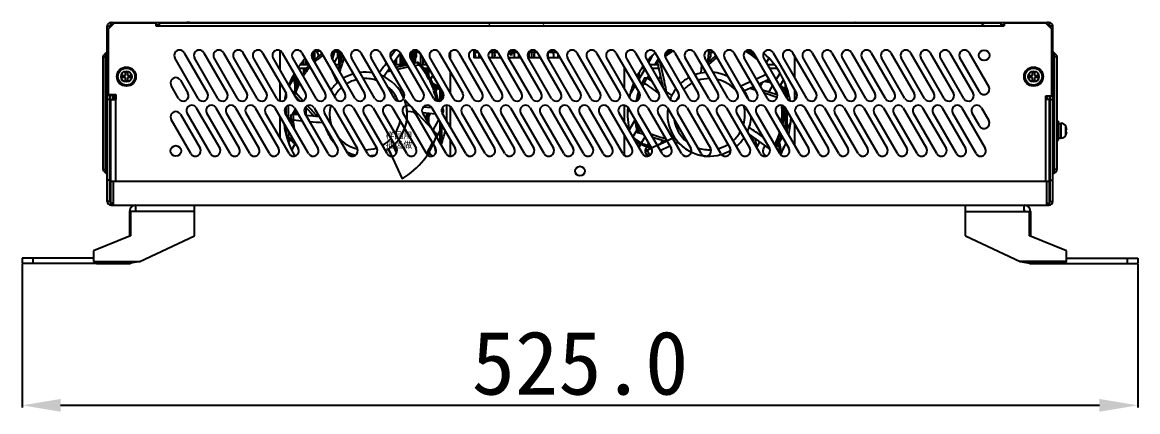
# Model space of a CAD drawing. Header units: millimetres. Extents: x 2423 to 7028, y 909 to 2460.
# Drawn here: x 5121 to 5646, y 1828 to 2011 of the extents above; entities that cross this region are included whole.
import ezdxf

# ---------------------------------------------------------------- set-up
doc = ezdxf.new("R2010")
doc.units = ezdxf.units.MM
doc.layers.add('DIM', color=2, linetype='Continuous')
doc.styles.get("Standard").update_dxf_attribs({"font": ''})
doc.styles.get('Standard').set_extended_font_data('SimSun')
doc.dimstyles.get("Standard").update_dxf_attribs({"dimscale": 6, "dimtxt": 5, "dimasz": 3, "dimexe": 0.18, "dimexo": 0.0625, "dimgap": 0.8, "dimtad": 1, "dimtoh": 1, "dimdec": 1, "dimzin": 0, "dimdsep": 46, "dimtxsty": 'Standard', "dimcen": 0.09, "dimclrd": 256, "dimclre": 256, "dimclrt": 256, "dimadec": 0, "dimazin": 2, "dimtfac": 1, "dimtdec": 1, "dimtofl": 0, "dimtmove": 0, "dimatfit": 3, "dimfxl": 0, "dimtolj": 1, "dimtzin": 0, "dimarcsym": 0})

# ---------------------------------------------------------------- blocks, each defined once
blk = doc.blocks.new('*D14')
at = {"layer": 'Defpoints', "color": 0}
for p in [(5121.39, 1897.59), (5646.39, 1897.59), (5646.39, 1830.83)]:
    blk.add_point(p, dxfattribs=at)
at = {"layer": 'DIM', "lineweight": -2}
for p, q in [((5121.39, 1897.21), (5121.39, 1829.75)), ((5646.39, 1897.21), (5646.39, 1829.75)), ((5139.39, 1830.83), (5628.39, 1830.83))]:
    blk.add_line(p, q, dxfattribs=at)
at = {"layer": 'DIM'}
for points in [[(5139.39, 1833.83), (5139.39, 1827.83), (5121.39, 1830.83)], [(5628.39, 1833.83), (5628.39, 1827.83), (5646.39, 1830.83)]]:
    blk.add_solid(points, dxfattribs=at)
at = {"layer": 'DIM', "insert": (5383.89, 1850.63), "char_height": 30, "attachment_point": 5}
blk.add_mtext('\\A1;525.0', dxfattribs=at)

msp = doc.modelspace()

# ---------------------------------------------------------------- hatches: boundary and pattern name
msp.add_hatch(color=256).paths.add_polyline_path([(5352.51, 1996.91), (5352.09, 1997.78), (5351.14, 1998), (5350.39, 1997.39), (5350.39, 1996.42), (5351.14, 1995.82), (5352.09, 1996.03)])

# ---------------------------------------------------------------- linework, layer by layer
for p, q in [((5164.79, 2010.89), (5161.79, 2007.89)), ((5163.09, 2011.09), (5163.09, 2009.89)), ((5163.09, 2011.09), (5604.69, 2011.09)), ((5164.79, 2010.89), (5184.29, 2010.89)), ((5180.39, 2010.89), (5180.39, 2011.09)), ((5183.39, 2010.89), (5183.39, 2011.09)), ((5184.29, 2010.89), (5184.29, 2009.49)), ((5185.79, 2010.89), (5185.79, 2009.49)), ((5185.79, 2010.89), (5581.99, 2010.89)), ((5195.39, 2010.89), (5195.39, 2011.09)), ((5198.39, 2010.89), (5198.39, 2011.09)), ((5200.39, 2011.09), (5200.39, 2010.89)), ((5228.64, 2010.89), (5228.64, 2011.09)), ((5310.14, 2010.89), (5310.14, 2011.09)), ((5340.39, 2011.09), (5341.39, 2010.09)), ((5341.39, 2011.09), (5341.39, 2010.89)), ((5343.39, 2011.09), (5343.39, 2010.89)), ((5364.39, 2011.09), (5364.39, 2010.89)), ((5366.39, 2011.09), (5366.39, 2010.89)), ((5367.39, 2011.09), (5366.39, 2010.09)), ((5424.89, 2010.89), (5424.89, 2011.09)), ((5431.92, 2011.09), (5431.92, 2010.89)), ((5439.87, 2011.09), (5439.87, 2010.89)), ((5478.39, 2010.89), (5478.39, 2011.09)), ((5512.42, 2011.09), (5512.42, 2010.89)), ((5520.37, 2011.09), (5520.37, 2010.89)), ((5546.39, 2010.89), (5546.39, 2011.09)), ((5561.97, 2011.09), (5561.97, 2010.89)), ((5568.71, 2011.01), (5568.5, 2010.89)), ((5572.39, 2011.09), (5574.39, 2009.09)), ((5572.89, 2011.09), (5572.89, 2010.89)), ((5578.39, 2010.89), (5578.39, 2011.09)), ((5581.39, 2010.89), (5581.39, 2011.09)), ((5581.99, 2010.89), (5581.99, 2009.49)), ((5583.49, 2010.89), (5602.99, 2010.89)), ((5583.49, 2010.89), (5583.49, 2009.49)), ((5584.39, 2010.89), (5584.39, 2011.09)), ((5587.39, 2010.89), (5587.39, 2011.09)), ((5605.99, 2007.89), (5602.99, 2010.89)), ((5604.69, 2011.09), (5604.69, 2009.89)), ((5161.39, 1926.79), (5161.39, 2009.39)), ((5161.39, 2009.39), (5162.59, 2009.39)), ((5161.79, 2007.89), (5161.79, 1977.19)), ((5162.59, 2008.69), (5162.59, 2009.39)), ((5163.09, 2009.89), (5163.79, 2009.89)), ((5184.29, 2009.89), (5185.79, 2009.89)), ((5184.29, 2009.49), (5583.49, 2009.49)), ((5581.99, 2009.89), (5583.49, 2009.89)), ((5603.99, 2009.89), (5604.69, 2009.89)), ((5606.39, 2009.39), (5605.19, 2009.39)), ((5605.19, 2009.39), (5605.19, 2008.69)), ((5605.99, 1976.49), (5605.99, 2007.89)), ((5606.39, 1926.79), (5606.39, 2009.39)), ((5159.69, 1995.68), (5160.89, 1996.89)), ((5159.69, 1941.09), (5159.69, 1995.68)), ((5160.89, 1939.89), (5160.89, 1996.89)), ((5160.89, 1996.89), (5161.39, 1996.89)), ((5161.79, 1996.39), (5161.39, 1996.39)), ((5197.55, 1996.84), (5208.55, 1977.8)), ((5206.79, 1996.84), (5217.79, 1977.8)), ((5216.03, 1996.84), (5227.03, 1977.8)), ((5225.27, 1996.84), (5236.27, 1977.8)), ((5234.51, 1996.84), (5245.51, 1977.8)), ((5242.79, 1988.5), (5242.79, 1997.74)), ((5243.75, 1996.84), (5254.75, 1977.8)), ((5252.99, 1996.84), (5263.99, 1977.8)), ((5257.94, 1996.88), (5257.94, 1994.34)), ((5258.94, 1997.78), (5258.94, 1993.43)), ((5262.09, 1997.01), (5262.09, 1996.02)), ((5262.23, 1996.84), (5273.23, 1977.8)), ((5266.85, 1995.16), (5267.21, 1994.37)), ((5267.24, 1996.95), (5267.24, 1996.31)), ((5270.18, 1989.07), (5272.19, 1995.59)), ((5270.39, 1997.8), (5270.39, 1991.09)), ((5271.39, 1996.93), (5271.39, 1992.99)), ((5271.47, 1996.84), (5282.47, 1977.8)), ((5280.71, 1996.84), (5291.71, 1977.8)), ((5289.95, 1996.84), (5300.95, 1977.8)), ((5297.06, 1998.08), (5294.71, 1994.76)), ((5299.33, 1996.6), (5296.16, 1992.09)), ((5299.19, 1996.84), (5310.19, 1977.8)), ((5299.29, 1996.55), (5299.29, 1991.09)), ((5308.02, 1996.91), (5304.16, 1996.91)), ((5304.74, 1997.55), (5304.74, 1993.23)), ((5305.74, 1997.99), (5305.74, 1991.89)), ((5306.49, 1992.06), (5306.49, 1998.05)), ((5308.43, 1996.84), (5319.43, 1977.8)), ((5308.89, 1996.04), (5308.89, 1991.09)), ((5317.67, 1996.84), (5328.67, 1977.8)), ((5322.79, 1997.09), (5322.79, 1993.98)), ((5326.91, 1996.84), (5337.91, 1977.8)), ((5333.89, 1998.07), (5333.89, 1994.49)), ((5336.15, 1996.91), (5333.89, 1996.91)), ((5336.15, 1996.84), (5347.15, 1977.8)), ((5336.49, 1994.49), (5336.49, 1996.25)), ((5345.39, 1996.91), (5341.12, 1996.91)), ((5342.69, 1994.49), (5342.69, 1997.99)), ((5343.69, 1998.01), (5343.69, 1994.49)), ((5345.39, 1996.84), (5356.39, 1977.8)), ((5354.63, 1996.91), (5350.36, 1996.91)), ((5354.63, 1996.84), (5365.63, 1977.8)), ((5355.09, 1994.49), (5355.09, 1996.04)), ((5363.87, 1996.91), (5359.6, 1996.91)), ((5359.89, 1994.49), (5359.89, 1997.25)), ((5361.29, 1994.49), (5361.29, 1998.01)), ((5362.29, 1997.98), (5362.29, 1994.49)), ((5363.87, 1996.84), (5374.87, 1977.8)), ((5373.11, 1996.91), (5368.84, 1996.91)), ((5368.89, 1994.49), (5368.89, 1996.97)), ((5373.11, 1996.84), (5384.11, 1977.8)), ((5373.69, 1994.49), (5373.69, 1995.84)), ((5373.89, 1995.49), (5373.89, 1994.49)), ((5382.35, 1996.84), (5393.35, 1977.8)), ((5391.59, 1996.84), (5402.59, 1977.8)), ((5400.83, 1996.84), (5411.83, 1977.8)), ((5410.07, 1996.84), (5421.07, 1977.8)), ((5419.31, 1996.84), (5430.31, 1977.8)), ((5425.24, 1996.91), (5424.28, 1996.91)), ((5428.55, 1996.84), (5439.55, 1977.8)), ((5437.79, 1996.84), (5448.79, 1977.8)), ((5444.49, 1998.02), (5443.97, 1992.15)), ((5444, 1992.1), (5447.75, 1995.59)), ((5447.03, 1996.91), (5444.39, 1996.91)), ((5447.03, 1996.84), (5458.03, 1977.8)), ((5456.27, 1996.84), (5467.27, 1977.8)), ((5465.51, 1996.91), (5464.33, 1996.91)), ((5465.51, 1996.84), (5476.51, 1977.8)), ((5474.75, 1996.84), (5485.75, 1977.8)), ((5483.99, 1996.84), (5494.99, 1977.8)), ((5484.79, 1995.45), (5484.79, 1985.45)), ((5493.23, 1996.84), (5504.23, 1977.8)), ((5502.47, 1996.84), (5513.47, 1977.8)), ((5511.71, 1996.84), (5522.71, 1977.8)), ((5520.95, 1996.84), (5531.95, 1977.8)), ((5530.19, 1996.84), (5541.19, 1977.8)), ((5539.43, 1996.84), (5550.43, 1977.8)), ((5548.67, 1996.84), (5559.67, 1977.8)), ((5557.91, 1996.84), (5568.91, 1977.8)), ((5567.06, 1996.84), (5576.29, 1980.84)), ((5605.99, 1996.39), (5606.39, 1996.39)), ((5606.89, 1996.89), (5606.39, 1996.89)), ((5608.1, 1995.68), (5606.89, 1996.89)), ((5606.89, 1996.89), (5606.89, 1939.89)), ((5608.1, 1995.68), (5608.1, 1941.09)), ((5159.39, 1941.8), (5159.39, 1994.97)), ((5159.39, 1994.89), (5161.39, 1994.89)), ((5161.79, 1994.39), (5161.39, 1994.39)), ((5204.22, 1975.3), (5193.22, 1994.34)), ((5213.46, 1975.3), (5202.46, 1994.34)), ((5222.7, 1975.3), (5211.7, 1994.34)), ((5231.94, 1975.3), (5220.94, 1994.34)), ((5241.18, 1975.3), (5230.18, 1994.34)), ((5250.42, 1975.3), (5239.42, 1994.34)), ((5259.66, 1975.3), (5248.66, 1994.34)), ((5256.31, 1991.09), (5252.11, 1991.09)), ((5253.79, 1992.89), (5252.75, 1991.09)), ((5253.79, 1993.11), (5253.79, 1991.09)), ((5254.79, 1993.72), (5254.79, 1991.09)), ((5268.9, 1975.3), (5257.9, 1994.34)), ((5278.14, 1975.3), (5267.14, 1994.34)), ((5268.39, 1992.18), (5269.64, 1994.34)), ((5270.81, 1991.09), (5269.02, 1991.09)), ((5287.38, 1975.3), (5276.38, 1994.34)), ((5296.62, 1975.3), (5285.62, 1994.34)), ((5305.86, 1975.3), (5294.86, 1994.34)), ((5296.44, 1992.49), (5296.44, 1991.6)), ((5302.22, 1991.09), (5296.74, 1991.09)), ((5297.38, 1989.98), (5302.48, 1991.15)), ((5297.44, 1993.92), (5297.44, 1991.09)), ((5297.94, 1989.01), (5303.08, 1990.11)), ((5299.29, 1991.68), (5298.95, 1991.09)), ((5300.29, 1991.09), (5300.29, 1994.94)), ((5300.59, 1993.93), (5300.29, 1993.41)), ((5300.59, 1994.42), (5300.59, 1991.09)), ((5301.59, 1992.68), (5301.59, 1991.09)), ((5315.1, 1975.3), (5304.1, 1994.34)), ((5305.54, 1991.85), (5307.26, 1992.24)), ((5306.16, 1990.77), (5308.03, 1991.17)), ((5306.49, 1994.15), (5306.6, 1994.34)), ((5308.89, 1992.3), (5308.51, 1991.63)), ((5311.75, 1991.09), (5308.98, 1991.09)), ((5309.89, 1994.31), (5309.89, 1991.09)), ((5309.97, 1994.17), (5309.89, 1994.03)), ((5311.69, 1991.19), (5311.69, 1991.09)), ((5324.34, 1975.3), (5313.34, 1994.34)), ((5333.58, 1975.3), (5322.58, 1994.34)), ((5342.82, 1975.3), (5331.82, 1994.34)), ((5337.51, 1994.49), (5333.89, 1994.49)), ((5346.75, 1994.49), (5341.01, 1994.49)), ((5352.06, 1975.3), (5341.06, 1994.34)), ((5355.99, 1994.49), (5350.25, 1994.49)), ((5361.3, 1975.3), (5350.3, 1994.34)), ((5365.23, 1994.49), (5359.49, 1994.49)), ((5370.54, 1975.3), (5359.54, 1994.34)), ((5373.89, 1994.49), (5368.73, 1994.49)), ((5379.78, 1975.3), (5368.78, 1994.34)), ((5389.02, 1975.3), (5378.02, 1994.34)), ((5398.26, 1975.3), (5387.26, 1994.34)), ((5407.5, 1975.3), (5396.5, 1994.34)), ((5404.79, 1979.98), (5404.79, 1989.98)), ((5416.74, 1975.3), (5405.74, 1994.34)), ((5425.98, 1975.3), (5414.98, 1994.34)), ((5416.23, 1992.18), (5417.48, 1994.34)), ((5420.73, 1991.09), (5416.86, 1991.09)), ((5420.85, 1994.17), (5419.07, 1991.09)), ((5423.27, 1979.99), (5420.44, 1992.35)), ((5435.22, 1975.3), (5424.22, 1994.34)), ((5444.46, 1975.3), (5433.46, 1994.34)), ((5441.12, 1991.09), (5440.76, 1987.22)), ((5453.7, 1975.3), (5442.7, 1994.34)), ((5443.95, 1992.18), (5445.2, 1994.34)), ((5444.51, 1991.2), (5448.31, 1994.63)), ((5462.94, 1975.3), (5451.94, 1994.34)), ((5472.18, 1975.3), (5461.18, 1994.34)), ((5481.42, 1975.3), (5470.42, 1994.34)), ((5471.67, 1992.18), (5472.82, 1994.17)), ((5475.44, 1991.09), (5472.3, 1991.09)), ((5474.92, 1991.8), (5474.51, 1991.09)), ((5490.66, 1975.3), (5479.66, 1994.34)), ((5499.9, 1975.3), (5488.9, 1994.34)), ((5509.14, 1975.3), (5498.14, 1994.34)), ((5518.38, 1975.3), (5507.38, 1994.34)), ((5527.62, 1975.3), (5516.62, 1994.34)), ((5536.86, 1975.3), (5525.86, 1994.34)), ((5546.1, 1975.3), (5535.1, 1994.34)), ((5555.34, 1975.3), (5544.34, 1994.34)), ((5564.58, 1975.3), (5553.58, 1994.34)), ((5571.96, 1978.34), (5562.73, 1994.34)), ((5606.39, 1994.39), (5605.99, 1994.39)), ((5608.39, 1994.89), (5606.39, 1994.89)), ((5608.39, 1994.97), (5608.39, 1941.8)), ((5168.39, 1985.09), (5168.39, 1986.09)), ((5168.39, 1986.09), (5169.89, 1986.09)), ((5169.89, 1985.09), (5168.39, 1985.09)), ((5169.89, 1986.09), (5169.89, 1987.59)), ((5169.89, 1987.59), (5170.89, 1987.59)), ((5169.89, 1983.59), (5169.89, 1985.09)), ((5170.89, 1987.59), (5170.89, 1986.09)), ((5170.89, 1986.09), (5172.39, 1986.09)), ((5170.89, 1985.09), (5170.89, 1983.59)), ((5172.39, 1985.09), (5170.89, 1985.09)), ((5172.39, 1986.09), (5172.39, 1985.09)), ((5249.21, 1984.95), (5247.03, 1981.17)), ((5249.64, 1986.64), (5249.64, 1986.23)), ((5250.64, 1984.91), (5250.64, 1981.54)), ((5251.41, 1989.59), (5255.42, 1989.59)), ((5251.88, 1989.59), (5251.65, 1989.17)), ((5253.79, 1989.59), (5253.79, 1987.45)), ((5254.79, 1989.59), (5254.79, 1988.76)), ((5269.89, 1989.59), (5270.34, 1989.59)), ((5270.32, 1989.51), (5270.13, 1989.17)), ((5294.26, 1989.38), (5291.58, 1985.57)), ((5293.3, 1988.02), (5294.85, 1988.35)), ((5294.16, 1989.24), (5294.32, 1989.28)), ((5310.15, 1989.59), (5312.62, 1989.59)), ((5311.69, 1989.59), (5311.69, 1987.62)), ((5312.69, 1985.94), (5312.69, 1989.46)), ((5312.69, 1988.88), (5312.86, 1989.17)), ((5314.59, 1986.17), (5313.58, 1984.42)), ((5322.79, 1987.97), (5322.79, 1977.97)), ((5411.8, 1984.51), (5414.5, 1989.17)), ((5413.02, 1989.59), (5414.26, 1989.59)), ((5415.43, 1984.88), (5418.04, 1983.05)), ((5416.23, 1986.17), (5415.47, 1984.85)), ((5417.73, 1989.59), (5421.07, 1989.59)), ((5418.2, 1989.59), (5417.97, 1989.17)), ((5420.85, 1984.17), (5421.9, 1985.98)), ((5471.46, 1986.54), (5466.9, 1984.44)), ((5473.17, 1989.59), (5476.54, 1989.59)), ((5473.64, 1989.59), (5473.41, 1989.17)), ((5476.29, 1984.17), (5478.04, 1987.2)), ((5595.39, 1986.09), (5596.89, 1986.09)), ((5595.39, 1985.09), (5595.39, 1986.09)), ((5596.89, 1985.09), (5595.39, 1985.09)), ((5596.89, 1987.59), (5597.89, 1987.59)), ((5596.89, 1986.09), (5596.89, 1987.59)), ((5596.89, 1983.59), (5596.89, 1985.09)), ((5597.89, 1987.59), (5597.89, 1986.09)), ((5597.89, 1986.09), (5599.39, 1986.09)), ((5599.39, 1985.09), (5597.89, 1985.09)), ((5597.89, 1985.09), (5597.89, 1983.59)), ((5599.39, 1986.09), (5599.39, 1985.09)), ((5170.89, 1983.59), (5169.89, 1983.59)), ((5194.98, 1975.3), (5191.49, 1981.34)), ((5195.82, 1983.84), (5199.31, 1977.8)), ((5242.79, 1974.14), (5242.79, 1982.5)), ((5249.64, 1982.17), (5249.64, 1979.06)), ((5316.05, 1978.69), (5316.89, 1980.16)), ((5317.21, 1980.7), (5317.48, 1981.17)), ((5317.89, 1980.46), (5317.89, 1980.15)), ((5317.89, 1979.44), (5317.89, 1974.16)), ((5407.38, 1976.85), (5409.88, 1981.17)), ((5422.88, 1981.68), (5422.59, 1981.17)), ((5465.53, 1980.8), (5461.25, 1978.81)), ((5463.96, 1980.07), (5466.41, 1979.28)), ((5465.32, 1980.7), (5465.65, 1980.59)), ((5472.82, 1984.18), (5468.27, 1982.07)), ((5469.69, 1982.73), (5468.79, 1981.17)), ((5469.87, 1979.3), (5476.73, 1977.18)), ((5472.93, 1978.35), (5474.56, 1981.17)), ((5479.69, 1984.05), (5478.12, 1981.34)), ((5480.39, 1982.47), (5480.39, 1979.74)), ((5481.39, 1978.94), (5481.39, 1979.73)), ((5484.79, 1979.45), (5484.79, 1974.4)), ((5597.89, 1983.59), (5596.89, 1983.59)), ((5161.39, 1976.79), (5165.4, 1976.79)), ((5162.59, 1974.79), (5161.39, 1974.79)), ((5161.79, 1977.19), (5165.4, 1977.19)), ((5162.59, 1926.79), (5162.59, 1976.79)), ((5162.79, 1928.79), (5162.79, 1976.79)), ((5162.99, 1925.09), (5162.99, 1974.79)), ((5162.99, 1974.79), (5165.4, 1974.79)), ((5163.79, 1977.19), (5163.79, 1976.79)), ((5163.79, 1976.79), (5163.79, 1974.79)), ((5164.79, 1976.79), (5164.79, 1974.79)), ((5165.39, 1936.29), (5165.4, 1974.79)), ((5165.4, 1977.19), (5165.4, 1974.79)), ((5245.49, 1977.42), (5245.49, 1975.28)), ((5252.03, 1974.14), (5249.53, 1976.83)), ((5249.64, 1976.71), (5249.64, 1976.64)), ((5253.5, 1974.23), (5250.01, 1978.1)), ((5250.64, 1975.64), (5250.64, 1975.03)), ((5301.27, 1974.86), (5316.5, 1958.46)), ((5318.89, 1974.66), (5318.89, 1978.72)), ((5319.21, 1978.17), (5319, 1977.8)), ((5420.96, 1977.65), (5421.18, 1977.49)), ((5423.87, 1978.95), (5427.11, 1976.68)), ((5470.68, 1977.9), (5476.74, 1975.93)), ((5476.29, 1978.17), (5476.08, 1977.8)), ((5480.39, 1979.03), (5480.39, 1977.07)), ((5481.39, 1975.34), (5481.39, 1978.2)), ((5481.39, 1977), (5481.84, 1977.78)), ((5603.09, 1976.49), (5605.99, 1976.49)), ((5603.09, 1936.29), (5603.09, 1976.49)), ((5604.79, 1974.79), (5603.09, 1974.79)), ((5603.99, 1974.79), (5603.99, 1976.49)), ((5604.79, 1974.79), (5604.79, 1925.09)), ((5604.99, 1976.49), (5604.99, 1928.79)), ((5605.19, 1926.79), (5605.19, 1976.49)), ((5605.19, 1974.79), (5606.39, 1974.79)), ((5605.99, 1976.79), (5606.39, 1976.79)), ((5162.59, 1969.49), (5162.79, 1969.49)), ((5162.79, 1969.39), (5162.59, 1969.39)), ((5203.3, 1970.88), (5214.3, 1951.84)), ((5212.54, 1970.88), (5223.54, 1951.84)), ((5221.78, 1970.88), (5232.78, 1951.84)), ((5231.02, 1970.88), (5242.02, 1951.84)), ((5240.26, 1970.88), (5251.26, 1951.84)), ((5245.49, 1971.26), (5245.49, 1967.83)), ((5246.49, 1971.98), (5246.49, 1966.09)), ((5249.64, 1969.7), (5248.6, 1967.9)), ((5249.5, 1970.88), (5260.5, 1951.84)), ((5249.64, 1970.64), (5249.64, 1967.85)), ((5250.64, 1968.91), (5250.64, 1967.76)), ((5258.61, 1967.05), (5254.72, 1971.24)), ((5254.79, 1971.17), (5254.79, 1967.72)), ((5258.74, 1970.88), (5269.74, 1951.84)), ((5267.98, 1970.88), (5278.98, 1951.84)), ((5277.22, 1970.88), (5288.22, 1951.84)), ((5286.46, 1970.88), (5297.46, 1951.84)), ((5295.7, 1970.88), (5306.7, 1951.84)), ((5304.03, 1971.75), (5302.13, 1971.92)), ((5306.15, 1968.79), (5302.5, 1969.12)), ((5304.94, 1970.88), (5315.94, 1951.84)), ((5305.49, 1968.85), (5307.23, 1966.92)), ((5314.18, 1970.81), (5310.11, 1971.18)), ((5314.18, 1970.88), (5325.18, 1951.84)), ((5314.23, 1970.8), (5314.18, 1970.81)), ((5318.89, 1968.93), (5318.89, 1970.32)), ((5322.79, 1971.59), (5322.79, 1961.97)), ((5323.42, 1970.88), (5334.42, 1951.84)), ((5332.66, 1970.88), (5343.66, 1951.84)), ((5341.9, 1970.88), (5352.9, 1951.84)), ((5351.14, 1970.88), (5362.14, 1951.84)), ((5360.38, 1970.88), (5371.38, 1951.84)), ((5369.62, 1970.88), (5380.62, 1951.84)), ((5378.86, 1970.88), (5389.86, 1951.84)), ((5388.1, 1970.88), (5399.1, 1951.84)), ((5397.34, 1970.88), (5408.34, 1951.84)), ((5404.79, 1963.98), (5404.79, 1972.06)), ((5406.99, 1970.17), (5406.33, 1969.02)), ((5406.58, 1970.88), (5417.58, 1951.84)), ((5415.82, 1970.88), (5426.82, 1951.84)), ((5425.06, 1970.88), (5436.06, 1951.84)), ((5434.3, 1970.88), (5445.3, 1951.84)), ((5443.54, 1970.88), (5454.54, 1951.84)), ((5452.78, 1970.88), (5463.78, 1951.84)), ((5462.02, 1970.88), (5473.02, 1951.84)), ((5471.26, 1970.88), (5482.26, 1951.84)), ((5480.39, 1969.27), (5479.71, 1968.09)), ((5480.39, 1971.01), (5480.39, 1961.07)), ((5480.5, 1970.88), (5491.5, 1951.84)), ((5481.39, 1959.34), (5481.39, 1969.34)), ((5489.74, 1970.88), (5500.74, 1951.84)), ((5498.98, 1970.88), (5509.98, 1951.84)), ((5508.22, 1970.88), (5519.22, 1951.84)), ((5517.46, 1970.88), (5528.46, 1951.84)), ((5526.7, 1970.88), (5537.7, 1951.84)), ((5535.94, 1970.88), (5546.94, 1951.84)), ((5545.18, 1970.88), (5556.18, 1951.84)), ((5554.42, 1970.88), (5565.42, 1951.84)), ((5563.66, 1970.88), (5574.66, 1951.84)), ((5572.81, 1970.88), (5576.29, 1964.84)), ((5604.99, 1969.39), (5605.19, 1969.39)), ((5162.79, 1966.39), (5162.59, 1966.39)), ((5200.73, 1949.34), (5191.49, 1965.34)), ((5195.82, 1967.84), (5205.06, 1951.84)), ((5209.97, 1949.34), (5198.97, 1968.38)), ((5219.21, 1949.34), (5208.21, 1968.38)), ((5228.45, 1949.34), (5217.45, 1968.38)), ((5237.69, 1949.34), (5226.69, 1968.38)), ((5246.93, 1949.34), (5235.93, 1968.38)), ((5242.79, 1956.5), (5242.79, 1966.5)), ((5256.17, 1949.34), (5245.17, 1968.38)), ((5245.29, 1968.17), (5245.41, 1968.38)), ((5247.82, 1966.54), (5247.03, 1965.17)), ((5248.81, 1965.21), (5253, 1964.82)), ((5248.87, 1967.92), (5251.34, 1967.7)), ((5265.41, 1949.34), (5254.41, 1968.38)), ((5254.99, 1967.38), (5261.08, 1966.83)), ((5257.84, 1967.89), (5257.41, 1967.16)), ((5257.94, 1967.78), (5257.94, 1967.11)), ((5274.65, 1949.34), (5263.65, 1968.38)), ((5283.89, 1949.34), (5272.89, 1968.38)), ((5293.13, 1949.34), (5282.13, 1968.38)), ((5302.37, 1949.34), (5291.37, 1968.38)), ((5311.61, 1949.34), (5300.61, 1968.38)), ((5320.85, 1949.34), (5309.85, 1968.38)), ((5315.89, 1967.93), (5309.86, 1968.46)), ((5309.89, 1968.46), (5309.89, 1968.38)), ((5309.97, 1968.17), (5310.09, 1968.38)), ((5311.69, 1968.3), (5311.69, 1965.19)), ((5312.69, 1963.46), (5312.69, 1968.21)), ((5313.42, 1968.15), (5312.69, 1966.88)), ((5314.72, 1960.38), (5317.48, 1965.17)), ((5317.89, 1964.46), (5317.89, 1954.46)), ((5330.09, 1949.34), (5319.09, 1968.38)), ((5319.21, 1968.17), (5319.33, 1968.38)), ((5321.2, 1965.62), (5320.95, 1965.17)), ((5339.33, 1949.34), (5328.33, 1968.38)), ((5348.57, 1949.34), (5337.57, 1968.38)), ((5357.81, 1949.34), (5346.81, 1968.38)), ((5367.05, 1949.34), (5356.05, 1968.38)), ((5376.29, 1949.34), (5365.29, 1968.38)), ((5385.53, 1949.34), (5374.53, 1968.38)), ((5394.77, 1949.34), (5383.77, 1968.38)), ((5404.01, 1949.34), (5393.01, 1968.38)), ((5413.25, 1949.34), (5402.25, 1968.38)), ((5407.07, 1960.3), (5409.88, 1965.17)), ((5422.49, 1949.34), (5411.49, 1968.38)), ((5431.73, 1949.34), (5420.73, 1968.38)), ((5440.97, 1949.34), (5429.97, 1968.38)), ((5450.21, 1949.34), (5439.21, 1968.38)), ((5459.45, 1949.34), (5448.45, 1968.38)), ((5468.69, 1949.34), (5457.69, 1968.38)), ((5477.93, 1949.34), (5466.93, 1968.38)), ((5487.17, 1949.34), (5476.17, 1968.38)), ((5481.39, 1961), (5483.06, 1963.9)), ((5496.41, 1949.34), (5485.41, 1968.38)), ((5505.65, 1949.34), (5494.65, 1968.38)), ((5514.89, 1949.34), (5503.89, 1968.38)), ((5524.13, 1949.34), (5513.13, 1968.38)), ((5533.37, 1949.34), (5522.37, 1968.38)), ((5542.61, 1949.34), (5531.61, 1968.38)), ((5551.85, 1949.34), (5540.85, 1968.38)), ((5561.09, 1949.34), (5550.09, 1968.38)), ((5570.33, 1949.34), (5559.33, 1968.38)), ((5571.96, 1962.34), (5568.48, 1968.38)), ((5604.99, 1966.39), (5605.19, 1966.39)), ((5605.19, 1966.29), (5604.99, 1966.29)), ((5608.39, 1964.59), (5609.19, 1964.59)), ((5609.19, 1955.59), (5609.19, 1964.59)), ((5610.29, 1963.59), (5610.4, 1963.59)), ((5610.29, 1956.59), (5610.29, 1963.59)), ((5610.4, 1956.59), (5610.4, 1963.59)), ((5245.29, 1962.17), (5244.89, 1961.48)), ((5245.49, 1961.82), (5245.49, 1958.43)), ((5246.49, 1960.09), (5246.49, 1957.33)), ((5314.07, 1961.08), (5316.11, 1958.88)), ((5317.89, 1959.88), (5316.33, 1957.17)), ((5318.89, 1954.59), (5318.89, 1962.72)), ((5319.21, 1962.17), (5318.89, 1961.61)), ((5410.6, 1960.41), (5408.73, 1957.17)), ((5412.98, 1959.8), (5411.3, 1960.34)), ((5413.86, 1958.28), (5411.43, 1959.03)), ((5472.95, 1951.74), (5463.44, 1958.42)), ((5484.79, 1963.45), (5484.79, 1953.45)), ((5605.19, 1958.39), (5604.99, 1958.39)), ((5609.19, 1963.48), (5610.29, 1963.48)), ((5612.57, 1957.97), (5612.57, 1962.2)), ((5612.71, 1961.84), (5612.73, 1961.84)), ((5612.71, 1960.52), (5613, 1960.52)), ((5613, 1959.65), (5612.71, 1959.65)), ((5612.73, 1958.34), (5612.71, 1958.34)), ((5162.59, 1957.99), (5162.79, 1957.99)), ((5246.49, 1955.29), (5246.43, 1955.29)), ((5246.49, 1956.59), (5246.49, 1955.29)), ((5246.69, 1954.59), (5247.42, 1955.85)), ((5247.69, 1956.33), (5248.18, 1957.17)), ((5249.91, 1954.17), (5248.57, 1951.84)), ((5296.72, 1951.5), (5295.95, 1953.16)), ((5322.79, 1955.97), (5322.79, 1948.13)), ((5404.79, 1948.54), (5404.79, 1957.98)), ((5411.61, 1952.17), (5412.57, 1953.83)), ((5412.89, 1954.38), (5414.5, 1957.17)), ((5428.34, 1956.97), (5414.42, 1950.5)), ((5416.23, 1954.17), (5415.73, 1953.29)), ((5424.27, 1955.08), (5418.07, 1956.98)), ((5420.25, 1953.21), (5424.8, 1955.32)), ((5421.89, 1953.97), (5422.79, 1955.53)), ((5427.54, 1956.59), (5428.34, 1956.97)), ((5428.92, 1954.2), (5430.07, 1954.73)), ((5464.93, 1957.38), (5465.45, 1954.95)), ((5466.15, 1956.52), (5467.2, 1951.91)), ((5467.12, 1952.28), (5468.58, 1954.81)), ((5471.05, 1953.08), (5470.33, 1951.84)), ((5476.29, 1952.17), (5477.22, 1953.77)), ((5477.66, 1954.54), (5479.18, 1957.17)), ((5480.41, 1953.3), (5479.57, 1951.84)), ((5608.39, 1955.59), (5609.19, 1955.59)), ((5609.19, 1956.7), (5610.29, 1956.7)), ((5610.29, 1956.59), (5610.4, 1956.59)), ((5275.99, 1948.23), (5276.62, 1949.13)), ((5293.71, 1951.43), (5300.18, 1937.51)), ((5295.27, 1948.09), (5293.71, 1951.43)), ((5294.98, 1948.72), (5294.8, 1948.17)), ((5297.57, 1949.65), (5296.72, 1951.5)), ((5312.69, 1948.37), (5312.69, 1949.82)), ((5415.37, 1952.67), (5414.89, 1951.84)), ((5415.4, 1950.95), (5417.53, 1951.94)), ((5416.7, 1948.57), (5417.09, 1948.75)), ((5416.7, 1948.57), (5416.74, 1948.51)), ((5421.62, 1950.84), (5426.18, 1952.94)), ((5473.09, 1951.65), (5472.95, 1951.74)), ((5162.79, 1947.25), (5162.59, 1947.11)), ((5604.99, 1947.25), (5605.19, 1947.11)), ((5159.39, 1941.89), (5161.39, 1941.89)), ((5159.69, 1941.09), (5160.89, 1939.89)), ((5160.89, 1939.89), (5161.39, 1939.89)), ((5608.39, 1941.89), (5606.39, 1941.89)), ((5606.89, 1939.89), (5606.39, 1939.89)), ((5608.1, 1941.09), (5606.89, 1939.89)), ((5162.59, 1936.79), (5161.39, 1936.79)), ((5162.99, 1936.29), (5604.79, 1936.29)), ((5164.19, 1936.29), (5164.19, 1925.09)), ((5603.59, 1925.09), (5603.59, 1936.29)), ((5605.19, 1936.79), (5606.39, 1936.79)), ((5162.59, 1926.79), (5161.39, 1926.79)), ((5162.79, 1931.79), (5162.99, 1931.79)), ((5162.79, 1928.79), (5162.99, 1928.79)), ((5604.79, 1931.79), (5604.99, 1931.79)), ((5604.79, 1928.79), (5604.99, 1928.79)), ((5605.19, 1926.79), (5606.39, 1926.79)), ((5164.19, 1926.29), (5162.99, 1925.09)), ((5162.99, 1925.09), (5604.79, 1925.09)), ((5164.19, 1926.29), (5164.19, 1925.09)), ((5171.89, 1922.09), (5171.89, 1910.39)), ((5202.39, 1922.09), (5171.89, 1922.09)), ((5172.39, 1922.09), (5172.39, 1910.59)), ((5174.89, 1922.09), (5174.89, 1925.09)), ((5202.39, 1910.59), (5202.39, 1925.09)), ((5565.39, 1910.59), (5565.39, 1925.09)), ((5565.39, 1922.09), (5595.89, 1922.09)), ((5592.89, 1922.09), (5592.89, 1925.09)), ((5595.39, 1910.59), (5595.39, 1922.09)), ((5595.89, 1922.09), (5595.89, 1910.39)), ((5603.59, 1926.29), (5604.79, 1925.09)), ((5603.59, 1926.29), (5603.59, 1925.09)), ((5172.39, 1910.59), (5154.89, 1903.59)), ((5176.66, 1898.59), (5202.39, 1910.59)), ((5565.39, 1910.59), (5591.13, 1898.59)), ((5612.89, 1903.59), (5595.39, 1910.59)), ((5154.89, 1903.59), (5154.89, 1898.59)), ((5612.89, 1898.59), (5612.89, 1903.59)), ((5121.39, 1900.09), (5121.39, 1897.59)), ((5154.89, 1900.09), (5121.39, 1900.09)), ((5171.39, 1897.59), (5121.39, 1897.59)), ((5126.39, 1900.09), (5126.39, 1897.59)), ((5154.89, 1898.59), (5156.39, 1897.59)), ((5154.89, 1898.59), (5176.66, 1898.59)), ((5154.89, 1898.59), (5176.66, 1898.59)), ((5156.39, 1897.59), (5171.39, 1897.59)), ((5171.39, 1897.59), (5171.39, 1898.59)), ((5176.66, 1898.59), (5171.39, 1897.59)), ((5612.89, 1898.59), (5591.13, 1898.59)), ((5591.13, 1898.59), (5612.89, 1898.59)), ((5591.13, 1898.59), (5596.39, 1897.59)), ((5596.39, 1897.59), (5596.39, 1898.59)), ((5611.39, 1897.59), (5596.39, 1897.59)), ((5596.39, 1897.59), (5646.39, 1897.59)), ((5612.89, 1898.59), (5611.39, 1897.59)), ((5612.89, 1900.09), (5646.39, 1900.09)), ((5641.39, 1900.09), (5641.39, 1897.59)), ((5646.39, 1900.09), (5646.39, 1897.59))]:
    msp.add_line(p, q)
msp.add_lwpolyline([(5352.51, 1996.91), (5352.09, 1997.78), (5351.14, 1998), (5350.39, 1997.39), (5350.39, 1996.42), (5351.14, 1995.82), (5352.09, 1996.03)])
for centre, radius in [((5574.13, 1995.59), 2.5), ((5170.39, 1985.59), 4.5), ((5597.39, 1985.59), 4.5), ((5170.39, 1985.59), 4), ((5170.39, 1985.59), 2.54), ((5597.39, 1985.59), 4), ((5597.39, 1985.59), 2.54), ((5193.65, 1950.59), 2.5), ((5383.89, 1941.09), 2.25)]:
    msp.add_circle(centre, radius)
for centre, radius, start, end in [((5163.09, 2009.39), 1.7, 90, 180), ((5222.64, 2013.79), 3, 245.7205, 256.9455), ((5316.14, 2013.79), 3, 283.0545, 294.2795), ((5430.89, 2013.79), 3, 283.0545, 290.7635), ((5472.39, 2013.79), 3, 245.7205, 256.9455), ((5513.89, 2010.24), 1, 121.1951, 139.2742), ((5517.39, 2010.24), 1, 40.7258, 58.8049), ((5552.39, 2013.79), 3, 283.0545, 294.2795), ((5604.69, 2009.39), 1.7, 0, 90), ((5163.09, 2009.39), 0.5, 90, 180), ((5604.69, 2009.39), 0.5, 0, 90), ((5160.39, 1994.97), 1, 135.0001, 180.0003), ((5195.39, 1995.59), 2.5, 30, 210), ((5204.63, 1995.59), 2.5, 30, 210), ((5213.87, 1995.59), 2.5, 30, 210), ((5223.11, 1995.59), 2.5, 30, 210), ((5232.35, 1995.59), 2.5, 30, 210), ((5241.59, 1995.59), 2.5, 30, 210), ((5250.83, 1995.59), 2.5, 30, 210), ((5260.07, 1995.59), 2.5, 30, 210), ((5261.38, 1950.4), 47.12, 90.6088, 93.6201), ((5282.79, 1967.89), 35, 125.464, 133.7912), ((5282.6, 1967.61), 34.22, 125.0779, 133.5911), ((5258.24, 1995.59), 2.5, 343.328, 68.382), ((5261.55, 1940.02), 57.5, 89.912, 90.6718), ((5269.31, 1995.59), 2.5, 30, 210), ((5286.25, 1991.15), 19.75, 161.5469, 168.7742), ((5287.04, 1991.22), 19.75, 159.9919, 172.7019), ((5267.48, 1995.59), 2.5, 330, 68.382), ((5290.59, 2160.58), 164.48, 262.2571, 262.9464), ((5281.95, 2091.48), 94.84, 262.9992, 263.4419), ((5285.73, 2253.09), 256.42, 266.5738, 266.7676), ((5278.55, 1995.59), 2.5, 30, 210), ((5287.79, 1995.59), 2.5, 30, 210), ((5297.03, 1995.59), 2.5, 30, 210), ((5306.27, 1995.59), 2.5, 30, 210), ((5304.44, 1995.59), 2.5, 330, 33.8392), ((5282.79, 1967.89), 38.5, 47.2576, 51.5239), ((5315.51, 1995.59), 2.5, 30, 210), ((5324.75, 1995.59), 2.5, 30, 210), ((5333.99, 1995.59), 2.5, 30, 210), ((5332.16, 1995.59), 2.5, 333.7844, 45.3849), ((5343.23, 1995.59), 2.5, 30, 210), ((5340.48, 1142.45), 854.46, 89.75004, 89.95678), ((5341.4, 1995.59), 2.5, 58.2315, 68.382), ((5341.4, 1995.59), 2.5, 339.0287, 21.1361), ((5352.47, 1995.59), 2.5, 30, 210), ((5350.64, 1995.59), 2.5, 333.7844, 68.382), ((5361.71, 1995.59), 2.5, 30, 210), ((5359.88, 1995.59), 2.5, 55.0189, 68.382), ((5359.88, 1995.59), 2.5, 347.0173, 13.0061), ((5370.95, 1995.59), 2.5, 30, 210), ((5369.12, 1995.59), 2.5, 333.7844, 68.382), ((5380.19, 1995.59), 2.5, 30, 210), ((5389.43, 1995.59), 2.5, 30, 210), ((5398.67, 1995.59), 2.5, 30, 210), ((5407.91, 1995.59), 2.5, 30, 210), ((5417.15, 1995.59), 2.5, 30, 210), ((5444.79, 1967.89), 38.5, 131.3874, 139.1192), ((5415.32, 1995.59), 2.5, 330, 351.0574), ((5426.39, 1995.59), 2.5, 30, 210), ((5444.79, 1967.89), 35, 120.5212, 126.6775), ((5444.6, 1967.44), 34.54, 119.058, 126.7927), ((5424.56, 1995.59), 2.5, 48.8958, 68.382), ((5435.63, 1995.59), 2.5, 30, 210), ((5444.87, 1995.59), 2.5, 30, 210), ((5443.04, 1995.59), 2.5, 330, 55.0324), ((5454.11, 1995.59), 2.5, 30, 210), ((5463.35, 1995.59), 2.5, 30, 210), ((5444.39, 1967.94), 34.4, 47.5909, 59.5405), ((5444.79, 1967.89), 35, 51.8345, 59.3985), ((5472.59, 1995.59), 2.5, 30, 210), ((5444.79, 1967.89), 38.5, 9.464, 48.3502), ((5481.83, 1995.59), 2.5, 30, 210), ((5491.07, 1995.59), 2.5, 30, 210), ((5500.31, 1995.59), 2.5, 30, 210), ((5509.55, 1995.59), 2.5, 30, 210), ((5518.79, 1995.59), 2.5, 30, 210), ((5528.03, 1995.59), 2.5, 30, 210), ((5537.27, 1995.59), 2.5, 30, 210), ((5546.51, 1995.59), 2.5, 30, 210), ((5555.75, 1995.59), 2.5, 30, 210), ((5564.89, 1995.59), 2.5, 30, 210), ((5607.39, 1994.97), 1, 0.0003, 45.0005), ((5282.79, 1967.89), 38.5, 137.1195, 145.1087), ((5282.79, 1967.89), 35, 138.8896, 147.8529), ((5282.74, 1967.48), 34.41, 138.7984, 147.9072), ((5307.48, 1991.26), 1, 43.4384, 102.885), ((5282.79, 1967.89), 35, 10.1601, 43.4384), ((5444.79, 1967.89), 38.5, 143.9465, 152.4184), ((5421.42, 1992.57), 1, 133.4384, 192.885), ((5444.79, 1967.89), 35, 132.5367, 133.4384), ((5193.66, 1982.59), 2.5, 30, 210), ((5282.79, 1967.89), 38.5, 150.2088, 159.2556), ((5268.79, 1986.78), 19.75, 181.0533, 198.9864), ((5269.29, 1987.39), 19.75, 181.9657, 197.9211), ((5282.79, 1967.89), 19.75, 106.2845, 120.9462), ((5282.79, 1967.89), 19.75, 79.914, 97.0737), ((5282.79, 1967.89), 16.75, 70.5966, 92.6576), ((5282.79, 1967.89), 19.75, 22.4542, 67.3602), ((5430.79, 1986.78), 19.75, 181.0533, 185.6234), ((5431.29, 1987.39), 19.75, 180.2646, 190.9003), ((5444.79, 1967.89), 35, 151.3807, 156.1142), ((5444.79, 1967.89), 19.75, 118.8045, 133.4751), ((5444.79, 1967.89), 19.75, 94.6881, 110.0326), ((5444.79, 1967.89), 16.75, 90, 108.2266), ((5444.79, 1967.89), 19.75, 63.5872, 84.556), ((5282.79, 1967.89), 35, 153.5533, 163.4384), ((5282.94, 1967.37), 34.63, 153.6986, 161.9433), ((5282.79, 1967.89), 19.75, 129.7286, 145.0237), ((5282.79, 1967.89), 16.75, 131.4805, 149.8856), ((5282.79, 1967.89), 16.75, 103.7896, 121.1204), ((5282.79, 1967.89), 16.75, 21.9722, 50.1728), ((5306.05, 1964.43), 19.75, 51.7892, 63.9649), ((5306.13, 1963.64), 19.75, 49.1145, 62.9251), ((5444.79, 1967.89), 38.5, 157.8528, 168.1101), ((5444.72, 1967.57), 34.16, 153.9755, 156.6944), ((5444.79, 1967.89), 19.75, 142.6787, 159.35), ((5444.79, 1967.89), 16.75, 118.5887, 135.9241), ((5444.79, 1967.89), 16.75, 40.8291, 76.8613), ((5444.79, 1967.89), 19.75, 21.3249, 39.5242), ((5468.13, 1963.64), 19.75, 73.2879, 82.7019), ((5468.05, 1964.43), 19.75, 74.6673, 78.7742), ((5468.05, 1964.43), 19.75, 46.0533, 60.1743), ((5468.13, 1963.64), 19.75, 45.2646, 58.2901), ((5574.13, 1979.59), 2.5, 210, 30), ((5197.14, 1976.55), 2.5, 210, 30), ((5206.38, 1976.55), 2.5, 210, 30), ((5215.62, 1976.55), 2.5, 210, 30), ((5224.86, 1976.55), 2.5, 210, 30), ((5234.1, 1976.55), 2.5, 210, 30), ((5243.34, 1976.55), 2.5, 210, 30), ((5282.79, 1967.89), 38.5, 165.4643, 169.8952), ((5247.24, 1976.55), 2.5, 208.159, 217.67), ((5250.2, 1977.58), 1, 163.4384, 195.6652), ((5252.58, 1976.55), 2.5, 210, 30), ((5261.82, 1976.55), 2.5, 210, 30), ((5271.06, 1976.55), 2.5, 210, 30), ((5280.3, 1976.55), 2.5, 210, 30), ((5289.54, 1976.55), 2.5, 210, 30), ((5282.79, 1967.89), 19.75, 303.5736, 20.6671), ((5298.78, 1976.55), 2.5, 210, 30), ((5308.02, 1976.55), 2.5, 210, 30), ((5317.26, 1976.55), 2.5, 210, 30), ((5321.16, 1976.55), 2.5, 150, 157.2448), ((5321.16, 1976.55), 2.5, 202.9323, 217.67), ((5326.5, 1976.55), 2.5, 210, 30), ((5335.74, 1976.55), 2.5, 210, 30), ((5344.98, 1976.55), 2.5, 210, 30), ((5354.22, 1976.55), 2.5, 210, 30), ((5363.46, 1976.55), 2.5, 210, 30), ((5372.7, 1976.55), 2.5, 210, 30), ((5381.94, 1976.55), 2.5, 210, 30), ((5391.18, 1976.55), 2.5, 210, 30), ((5400.42, 1976.55), 2.5, 210, 30), ((5409.66, 1976.55), 2.5, 210, 30), ((5444.79, 1967.89), 35, 162.4434, 169.6422), ((5444.84, 1967.53), 34.29, 163.4813, 167.8449), ((5418.9, 1976.55), 2.5, 210, 30), ((5428.14, 1976.55), 2.5, 210, 30), ((5444.79, 1967.89), 16.75, 148.0347, 157.0084), ((5437.38, 1976.55), 2.5, 210, 30), ((5446.62, 1976.55), 2.5, 210, 30), ((5455.86, 1976.55), 2.5, 210, 30), ((5465.1, 1976.55), 2.5, 210, 30), ((5474.34, 1976.55), 2.5, 210, 30), ((5478.24, 1976.55), 2.5, 150, 159.2523), ((5483.58, 1976.55), 2.5, 210, 30), ((5492.82, 1976.55), 2.5, 210, 30), ((5502.06, 1976.55), 2.5, 210, 30), ((5511.3, 1976.55), 2.5, 210, 30), ((5520.54, 1976.55), 2.5, 210, 30), ((5529.78, 1976.55), 2.5, 210, 30), ((5539.02, 1976.55), 2.5, 210, 30), ((5548.26, 1976.55), 2.5, 210, 30), ((5557.5, 1976.55), 2.5, 210, 30), ((5566.74, 1976.55), 2.5, 210, 30), ((5193.66, 1966.59), 2.5, 30, 210), ((5201.14, 1969.63), 2.5, 30, 210), ((5210.38, 1969.63), 2.5, 30, 210), ((5219.62, 1969.63), 2.5, 30, 210), ((5228.86, 1969.63), 2.5, 30, 210), ((5238.1, 1969.63), 2.5, 30, 210), ((5247.34, 1969.63), 2.5, 30, 210), ((5243.25, 1969.63), 2.5, 24.5013, 34.1826), ((5256.58, 1969.63), 2.5, 30, 210), ((5252.49, 1969.63), 2.5, 339.7281, 20.428), ((5265.82, 1969.63), 2.5, 30, 210), ((5282.79, 1967.89), 16.75, 165.7833, 197.5478), ((5275.06, 1969.63), 2.5, 30, 210), ((5284.3, 1969.63), 2.5, 30, 210), ((5293.54, 1969.63), 2.5, 30, 210), ((5302.78, 1969.63), 2.5, 30, 210), ((5282.79, 1967.89), 19.75, 352.738, 12.0524), ((5312.02, 1969.63), 2.5, 30, 210), ((5321.26, 1969.63), 2.5, 30, 210), ((5317.17, 1969.63), 2.5, 330, 34.1826), ((5282.79, 1967.89), 38.5, 355.4402, 6.2633), ((5330.5, 1969.63), 2.5, 30, 210), ((5339.74, 1969.63), 2.5, 30, 210), ((5348.98, 1969.63), 2.5, 30, 210), ((5358.22, 1969.63), 2.5, 30, 210), ((5367.46, 1969.63), 2.5, 30, 210), ((5376.7, 1969.63), 2.5, 30, 210), ((5385.94, 1969.63), 2.5, 30, 210), ((5395.18, 1969.63), 2.5, 30, 210), ((5404.42, 1969.63), 2.5, 30, 210), ((5444.79, 1967.89), 38.5, 175.3837, 192.3005), ((5413.66, 1969.63), 2.5, 30, 210), ((5422.9, 1969.63), 2.5, 30, 210), ((5444.79, 1967.89), 19.75, 172.3373, 244.5736), ((5432.14, 1969.63), 2.5, 30, 210), ((5441.38, 1969.63), 2.5, 30, 210), ((5450.62, 1969.63), 2.5, 30, 210), ((5459.86, 1969.63), 2.5, 30, 210), ((5444.79, 1967.89), 16.75, 343.1252, 13.4279), ((5469.1, 1969.63), 2.5, 30, 210), ((5478.34, 1969.63), 2.5, 30, 210), ((5444.54, 1968.27), 34.49, 352.89, 6.3057), ((5444.79, 1967.89), 35, 351.7318, 6.4226), ((5487.58, 1969.63), 2.5, 30, 210), ((5496.82, 1969.63), 2.5, 30, 210), ((5506.06, 1969.63), 2.5, 30, 210), ((5515.3, 1969.63), 2.5, 30, 210), ((5524.54, 1969.63), 2.5, 30, 210), ((5533.78, 1969.63), 2.5, 30, 210), ((5543.02, 1969.63), 2.5, 30, 210), ((5552.26, 1969.63), 2.5, 30, 210), ((5561.5, 1969.63), 2.5, 30, 210), ((5570.64, 1969.63), 2.5, 30, 210), ((5243.25, 1969.63), 2.5, 330, 335.672), ((5282.79, 1967.89), 35, 181.3807, 187.7837), ((5282.93, 1967.58), 34.2, 183.9767, 190.8952), ((5282.79, 1967.89), 16.75, 327.3813, 349.2959), ((5307.93, 1969.63), 2.5, 330, 331.6308), ((5444.79, 1967.89), 35, 184.5631, 193.4384), ((5444.79, 1967.89), 16.75, 189.0504, 231.2861), ((5444.79, 1967.89), 19.75, 335.3673, 356.3587), ((5444.79, 1967.89), 38.5, 345.4884, 357.5375), ((5574.13, 1963.59), 2.5, 210, 30), ((5610.4, 1961.19), 2.4, 25.029, 90), ((5282.79, 1967.89), 38.5, 186.8995, 210.8112), ((5282.79, 1967.89), 19.75, 198.3709, 220.9696), ((5282.79, 1967.89), 19.75, 322.9026, 339.998), ((5282.79, 1967.89), 35, 299.7896, 344.3776), ((5315.38, 1958.2), 1, 343.4384, 42.885), ((5282.79, 1967.89), 38.5, 338.0482, 348.1643), ((5411.72, 1959.99), 1, 193.4384, 252.885), ((5445.22, 1967.52), 34.68, 186.6823, 191.9394), ((5444.79, 1967.89), 16.75, 311.8094, 330.2701), ((5444.82, 1968.22), 34.21, 334.2064, 345.2196), ((5444.79, 1967.89), 35, 333.7334, 344.3608), ((5608.04, 1960.09), 5, 20.4873, 25.029), ((5608.04, 1960.09), 5, 334.971, 339.5127), ((5608.04, 1960.09), 4.98, 5.0392, 20.5698), ((5608.04, 1960.09), 4.68, 354.6403, 5.3597), ((5608.04, 1960.09), 4.98, 339.4302, 354.9608), ((5259.46, 1972.13), 19.75, 225.2646, 238.7921), ((5259.53, 1971.35), 19.75, 226.0533, 240.6633), ((5282.79, 1967.89), 16.75, 221.9999, 257.1351), ((5282.79, 1967.89), 16.75, 298.8856, 316.2616), ((5282.79, 1967.89), 19.75, 299.0535, 313.7155), ((5282.75, 1968.36), 34.52, 326.7303, 336.4818), ((5282.79, 1967.89), 35, 326.8644, 336.2915), ((5282.79, 1967.89), 35, 342.5955, 343.4384), ((5421.46, 1972.13), 19.75, 229.847, 256.7798), ((5421.53, 1971.35), 19.75, 232.492, 258.0538), ((5444.79, 1967.89), 19.75, 213.5736, 290.6671), ((5444.79, 1967.89), 16.75, 284.053, 301.422), ((5444.79, 1967.89), 19.75, 309.99, 325.2703), ((5458.29, 1948.39), 19.75, 2.6529, 17.9209), ((5458.79, 1948.99), 19.75, 1.0533, 18.9437), ((5444.79, 1967.89), 38.5, 330.4975, 339.4716), ((5610.4, 1958.99), 2.4, 270, 334.971), ((5202.89, 1950.59), 2.5, 210, 30), ((5212.13, 1950.59), 2.5, 210, 30), ((5221.37, 1950.59), 2.5, 210, 30), ((5230.61, 1950.59), 2.5, 210, 30), ((5239.85, 1950.59), 2.5, 210, 30), ((5249.09, 1950.59), 2.5, 210, 30), ((5250.73, 1950.59), 2.5, 150, 170.5291), ((5250.73, 1950.59), 2.5, 244.8948, 250.8052), ((5258.33, 1950.59), 2.5, 210, 30), ((5267.57, 1950.59), 2.5, 210, 30), ((5282.79, 1967.89), 19.75, 244.0152, 257.1508), ((5276.81, 1950.59), 2.5, 210, 30), ((5282.79, 1967.89), 16.75, 270.0777, 288.5047), ((5286.05, 1950.59), 2.5, 210, 30), ((5282.79, 1967.89), 19.75, 276.6367, 284.5412), ((5295.29, 1950.59), 2.5, 210, 30), ((5304.53, 1950.59), 2.5, 210, 30), ((5313.77, 1950.59), 2.5, 210, 30), ((5315.41, 1950.59), 2.5, 187.2345, 250.8052), ((5296.29, 1948.39), 19.75, 2.9421, 11.9187), ((5323.01, 1950.59), 2.5, 210, 30), ((5332.25, 1950.59), 2.5, 210, 30), ((5341.49, 1950.59), 2.5, 210, 30), ((5350.73, 1950.59), 2.5, 210, 30), ((5359.97, 1950.59), 2.5, 210, 30), ((5369.21, 1950.59), 2.5, 210, 30), ((5378.45, 1950.59), 2.5, 210, 30), ((5387.69, 1950.59), 2.5, 210, 30), ((5396.93, 1950.59), 2.5, 210, 30), ((5406.17, 1950.59), 2.5, 210, 30), ((5415.41, 1950.59), 2.5, 210, 30), ((5417.05, 1950.59), 2.5, 150, 233.9771), ((5444.79, 1967.89), 35, 211.3807, 214.3054), ((5424.65, 1950.59), 2.5, 210, 30), ((5433.89, 1950.59), 2.5, 210, 30), ((5444.79, 1967.89), 16.75, 251.2652, 272.5463), ((5443.13, 1950.59), 2.5, 210, 30), ((5444.79, 1967.89), 19.75, 262.043, 267.2703), ((5452.37, 1950.59), 2.5, 210, 30), ((5444.79, 1967.89), 19.75, 286.7503, 300.6496), ((5461.61, 1950.59), 2.5, 210, 30), ((5470.85, 1950.59), 2.5, 210, 30), ((5472.49, 1950.59), 2.5, 150, 250.8052), ((5480.09, 1950.59), 2.5, 210, 30), ((5481.73, 1950.59), 2.5, 150, 173.7488), ((5489.33, 1950.59), 2.5, 210, 30), ((5498.57, 1950.59), 2.5, 210, 30), ((5507.81, 1950.59), 2.5, 210, 30), ((5517.05, 1950.59), 2.5, 210, 30), ((5526.29, 1950.59), 2.5, 210, 30), ((5535.53, 1950.59), 2.5, 210, 30), ((5544.77, 1950.59), 2.5, 210, 30), ((5554.01, 1950.59), 2.5, 210, 30), ((5563.25, 1950.59), 2.5, 210, 30), ((5572.49, 1950.59), 2.5, 210, 30), ((5160.39, 1941.8), 1, 180.0003, 225.0005), ((5607.39, 1941.8), 1, 315.0001, 0.0003), ((5163.09, 1926.79), 1.7, 180, 266.5436), ((5163.09, 1926.79), 0.5, 180, 258.0315), ((5604.69, 1926.79), 1.7, 273.4564, 0), ((5604.69, 1926.79), 0.5, 281.9685, 0), ((5174.89, 1922.09), 3, 90, 180), ((5174.89, 1922.09), 0.5, 90, 180), ((5592.89, 1922.09), 3, 0, 90), ((5592.89, 1922.09), 0.5, 0, 90), ((5171.39, 1900.59), 3, 270, 317.9324), ((5596.39, 1900.59), 3, 222.0676, 270)]:
    msp.add_arc(centre, radius, start, end)
for points, knots in [([(5163.46, 2011.41), (5163.48, 2011.36), (5163.56, 2011.23), (5163.69, 2011.09), (5163.79, 2011.09)], [0, 0, 0, 0, 0.342934, 1, 1, 1, 1]), ([(5200.23, 2011.09), (5200.14, 2011.07), (5199.92, 2011.05), (5199.53, 2011.02), (5199.01, 2010.98), (5198.62, 2010.96), (5198.41, 2010.95)], [0, 0, 0, 0, 0.148721, 0.366951, 0.651953, 1, 1, 1, 1]), ([(5604.33, 2011.41), (5604.3, 2011.36), (5604.23, 2011.23), (5604.1, 2011.09), (5603.99, 2011.09)], [0, 0, 0, 0, 0.342934, 1, 1, 1, 1]), ([(5345.35, 1996.89), (5345.05, 1996.9), (5344.68, 1996.9), (5344.28, 1996.9), (5344.21, 1996.9)], [0, 0, 0, 0, 0.815073, 1, 1, 1, 1]), ([(5351.39, 1996.91), (5351.19, 1996.89), (5350.86, 1996.88), (5350.41, 1996.87), (5350.34, 1996.87)], [0, 0, 0, 0, 0.83655, 1, 1, 1, 1]), ([(5308.03, 1991.17), (5307.98, 1991.25), (5307.88, 1991.39), (5307.73, 1991.61), (5307.6, 1991.79), (5307.49, 1991.94), (5307.41, 1992.05), (5307.36, 1992.13), (5307.32, 1992.17), (5307.3, 1992.2), (5307.28, 1992.22), (5307.27, 1992.23), (5307.26, 1992.24), (5307.26, 1992.24)], [0, 0, 0, 0, 0.214157, 0.408555, 0.579798, 0.725043, 0.841609, 0.888396, 0.927203, 0.95784, 0.980184, 0.994167, 1, 1, 1, 1]), ([(5308.03, 1991.17), (5308.11, 1991.22), (5308.27, 1991.3), (5308.5, 1991.36), (5308.71, 1991.35), (5308.82, 1991.29), (5308.86, 1991.24)], [0, 0, 0, 0, 0.315718, 0.589371, 0.813158, 1, 1, 1, 1]), ([(5316.31, 1974.28), (5316.03, 1975.87), (5315.23, 1978.98), (5313.41, 1983.42), (5311.02, 1987.52), (5309.07, 1990), (5308.03, 1991.17)], [0, 0, 0, 0, 0.253212, 0.504513, 0.753569, 1, 1, 1, 1]), ([(5421.47, 1993.1), (5421.4, 1993.04), (5421.25, 1992.95), (5421.05, 1992.81), (5420.87, 1992.68), (5420.72, 1992.58), (5420.62, 1992.5), (5420.55, 1992.45), (5420.51, 1992.42), (5420.48, 1992.39), (5420.46, 1992.37), (5420.45, 1992.36), (5420.44, 1992.35), (5420.44, 1992.35)], [0, 0, 0, 0, 0.214853, 0.409499, 0.580719, 0.72577, 0.842057, 0.888706, 0.927388, 0.957925, 0.980199, 0.994151, 1, 1, 1, 1]), ([(5424.66, 1978.4), (5424.4, 1979.61), (5423.36, 1984.47), (5422.32, 1989.33), (5421.54, 1992.98)], [0, 0, 0, 0, 0.249902, 1, 1, 1, 1]), ([(5415.43, 1984.88), (5415.22, 1984.55), (5414.74, 1983.78), (5414.28, 1983), (5414.02, 1982.56)], [0, 0, 0, 0, 0.435886, 1, 1, 1, 1]), ([(5414.07, 1984.65), (5414.13, 1984.76), (5414.3, 1984.95), (5414.67, 1985.09), (5415.07, 1985.07), (5415.32, 1984.96), (5415.43, 1984.88)], [0, 0, 0, 0, 0.236702, 0.479985, 0.735203, 1, 1, 1, 1]), ([(5414.02, 1982.56), (5413.92, 1982.62), (5413.73, 1982.74), (5413.53, 1982.93), (5413.43, 1983.08), (5413.39, 1983.19), (5413.38, 1983.29), (5413.39, 1983.35), (5413.41, 1983.38)], [0, 0, 0, 0, 0.326088, 0.610446, 0.72977, 0.832589, 0.920868, 1, 1, 1, 1]), ([(5250.01, 1978.1), (5249.94, 1977.96), (5249.82, 1977.7), (5249.66, 1977.36), (5249.55, 1977.11), (5249.49, 1976.97), (5249.48, 1976.93)], [0, 0, 0, 0, 0.367377, 0.666314, 0.881304, 1, 1, 1, 1]), ([(5250.01, 1978.1), (5249.93, 1978.15), (5249.78, 1978.24), (5249.61, 1978.42), (5249.51, 1978.6), (5249.51, 1978.73), (5249.53, 1978.78)], [0, 0, 0, 0, 0.315718, 0.589371, 0.813158, 1, 1, 1, 1]), ([(5247.8, 1967.04), (5247.8, 1967.17), (5247.85, 1967.42), (5248.1, 1967.72), (5248.46, 1967.91), (5248.73, 1967.93), (5248.87, 1967.92)], [0, 0, 0, 0, 0.236702, 0.479985, 0.735203, 1, 1, 1, 1]), ([(5248.81, 1965.21), (5248.69, 1965.2), (5248.46, 1965.22), (5248.2, 1965.28), (5248.04, 1965.37), (5247.95, 1965.44), (5247.89, 1965.52), (5247.87, 1965.58), (5247.87, 1965.61)], [0, 0, 0, 0, 0.326088, 0.610446, 0.72977, 0.832589, 0.920868, 1, 1, 1, 1]), ([(5248.87, 1967.92), (5248.85, 1967.53), (5248.82, 1966.62), (5248.81, 1965.72), (5248.81, 1965.21)], [0, 0, 0, 0, 0.435886, 1, 1, 1, 1]), ([(5315.78, 1958.11), (5315.81, 1958.17), (5315.86, 1958.27), (5315.93, 1958.42), (5315.99, 1958.55), (5316.03, 1958.66), (5316.07, 1958.75), (5316.09, 1958.81), (5316.11, 1958.84), (5316.11, 1958.86), (5316.11, 1958.87), (5316.12, 1958.87), (5316.11, 1958.88)], [0, 0, 0, 0, 0.220456, 0.417221, 0.588243, 0.731555, 0.845447, 0.92858, 0.958319, 0.980071, 0.993855, 1, 1, 1, 1]), ([(5411.3, 1960.34), (5411.2, 1960.34), (5411.03, 1960.35), (5410.79, 1960.42), (5410.62, 1960.53), (5410.55, 1960.64), (5410.54, 1960.69)], [0, 0, 0, 0, 0.315718, 0.589371, 0.813158, 1, 1, 1, 1]), ([(5411.3, 1960.34), (5411.3, 1960.25), (5411.32, 1960.07), (5411.34, 1959.82), (5411.36, 1959.59), (5411.38, 1959.4), (5411.39, 1959.27), (5411.4, 1959.18), (5411.41, 1959.13), (5411.41, 1959.09), (5411.42, 1959.06), (5411.42, 1959.04), (5411.43, 1959.03), (5411.43, 1959.03)], [0, 0, 0, 0, 0.214157, 0.408555, 0.579798, 0.725043, 0.841609, 0.888396, 0.927203, 0.95784, 0.980184, 0.994167, 1, 1, 1, 1]), ([(5475.77, 1953.08), (5475.85, 1953.03), (5475.98, 1952.92), (5476.13, 1952.74), (5476.21, 1952.56), (5476.2, 1952.44), (5476.18, 1952.4)], [0, 0, 0, 0, 0.327977, 0.606209, 0.825938, 1, 1, 1, 1]), ([(5414.91, 1949.66), (5414.85, 1949.77), (5414.77, 1950.01), (5414.83, 1950.4), (5415.05, 1950.74), (5415.27, 1950.9), (5415.4, 1950.95)], [0, 0, 0, 0, 0.236702, 0.479985, 0.735203, 1, 1, 1, 1]), ([(5415.4, 1950.95), (5415.58, 1950.6), (5416.01, 1949.81), (5416.45, 1949.02), (5416.7, 1948.57)], [0, 0, 0, 0, 0.435886, 1, 1, 1, 1]), ([(5416.7, 1948.57), (5416.6, 1948.51), (5416.4, 1948.41), (5416.14, 1948.34), (5415.95, 1948.33), (5415.84, 1948.34), (5415.75, 1948.38), (5415.7, 1948.43), (5415.69, 1948.45)], [0, 0, 0, 0, 0.326088, 0.610446, 0.72977, 0.832589, 0.920868, 1, 1, 1, 1])]:
    msp.add_open_spline(points, degree=3, knots=knots)
for points in [[(5270.4, 1997.13), (5269.7, 1997.17), (5269.01, 1997.22), (5268.31, 1997.26)], [(5353.09, 1997.97), (5352.68, 1997.32), (5352.11, 1996.97), (5351.39, 1996.91)], [(5270.87, 1987.88), (5271.57, 1990.01), (5272.26, 1992.15), (5272.95, 1994.28)], [(5292.75, 1992), (5291.69, 1990.5), (5290.63, 1989), (5289.57, 1987.5)], [(5266.43, 1989.58), (5267.49, 1987.26), (5268.56, 1984.93), (5269.63, 1982.61)], [(5414.02, 1982.56), (5416.33, 1980.92), (5418.65, 1979.28), (5420.96, 1977.65)], [(5464.16, 1983.18), (5462.64, 1982.48), (5461.12, 1981.78), (5459.6, 1981.08)], [(5260.1, 1966.92), (5258.6, 1968.58), (5257.1, 1970.24), (5255.6, 1971.91)], [(5256.66, 1964.48), (5258.7, 1964.29), (5260.73, 1964.1), (5262.76, 1963.92)], [(5424.35, 1956.12), (5421.98, 1956.88), (5419.61, 1957.65), (5417.25, 1958.42)], [(5469.91, 1957.21), (5467.79, 1958.71), (5465.67, 1960.21), (5463.55, 1961.71)]]:
    msp.add_open_spline(points, degree=3)

# ---------------------------------------------------------------- texts
at = {"insert": (5292.34, 1959.45), "char_height": 3, "width": 14.4, "attachment_point": 1, "line_spacing_factor": 0.9}
msp.add_mtext('样品用插齿做', dxfattribs=at)

# ---------------------------------------------------------------- dimensions: what is measured, and where the dimension line sits
at = {"layer": 'DIM'}
dim = msp.add_linear_dim(base=(5646.39, 1830.83), p1=(5121.39, 1897.59), p2=(5646.39, 1897.59), dimstyle='Standard', dxfattribs=at)
dim.commit()
dim.dimension.update_dxf_attribs({"geometry": '*D14', "text_midpoint": (5383.89, 1830.83), "dimtype": 160})

doc.saveas('drawing.dxf')
